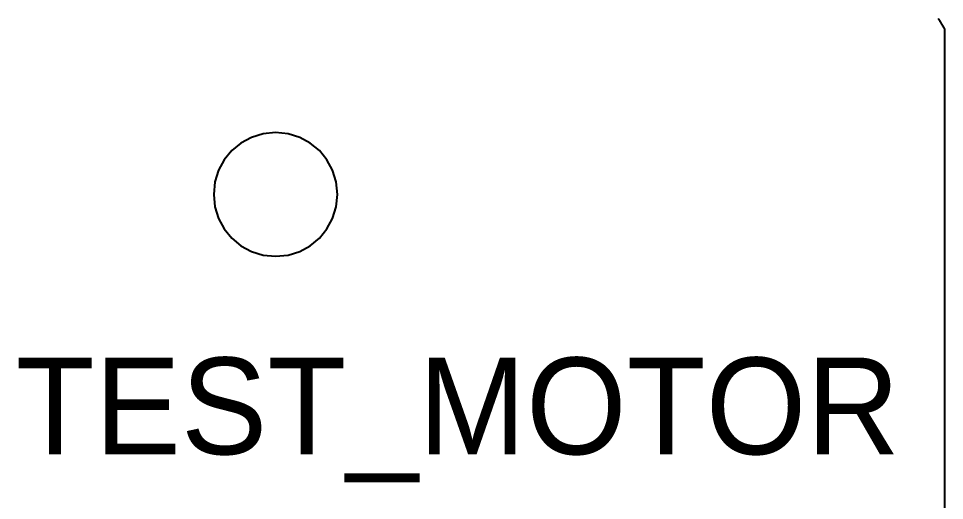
# Model space of a CAD drawing. Header units: millimetres. Extents: x 0 to 2438, y 0 to 1219.
# Drawn here: x 939.98 to 963.91, y 159.25 to 171.71 of the extents above; entities that cross this region are included whole.
import ezdxf

# ---------------------------------------------------------------- set-up
doc = ezdxf.new("R2010")
doc.units = ezdxf.units.MM
doc.layers.add('LABEL_DO_NOT_CUT', color=3, linetype='Continuous')
doc.layers.add('TEST_CUT_FIRST', color=1, linetype='Continuous')

msp = doc.modelspace()

# ---------------------------------------------------------------- linework, layer by layer
at = {"layer": 'TEST_CUT_FIRST'}
msp.add_lwpolyline([(963.745, 171.713), (963.747, 171.709), (963.75, 171.705), (963.752, 171.701), (963.754, 171.697), (963.757, 171.693), (963.759, 171.689), (963.762, 171.686), (963.764, 171.682), (963.766, 171.678), (963.769, 171.674), (963.771, 171.67), (963.774, 171.666), (963.776, 171.662), (963.778, 171.658), (963.781, 171.654), (963.783, 171.65), (963.786, 171.646), (963.788, 171.642), (963.79, 171.638), (963.793, 171.634), (963.795, 171.631), (963.797, 171.627), (963.8, 171.623), (963.802, 171.619), (963.805, 171.615), (963.807, 171.611), (963.809, 171.607), (963.812, 171.603), (963.814, 171.599), (963.817, 171.595), (963.819, 171.591), (963.821, 171.587), (963.824, 171.583), (963.826, 171.579), (963.828, 171.576), (963.831, 171.572), (963.833, 171.568), (963.836, 171.564), (963.838, 171.56), (963.84, 171.556), (963.843, 171.552), (963.845, 171.548), (963.847, 171.544), (963.85, 171.54), (963.852, 171.536), (963.855, 171.532), (963.857, 171.528), (963.859, 171.524), (963.862, 171.52), (963.864, 171.516), (963.866, 171.512), (963.869, 171.509), (963.871, 171.505), (963.873, 171.501), (963.876, 171.497), (963.878, 171.493), (963.881, 171.489), (963.883, 171.485), (963.885, 171.481), (963.888, 171.477), (963.89, 171.473), (963.892, 171.469), (963.895, 171.465), (963.897, 171.461), (963.899, 171.457), (963.902, 171.453), (963.904, 171.449), (963.907, 171.445), (963.907, 150.897)], dxfattribs=at)
msp.add_lwpolyline([(948.224, 167.167), (948.192, 167.489), (948.098, 167.79), (947.951, 168.061), (947.755, 168.298), (947.519, 168.494), (947.247, 168.641), (946.946, 168.734), (946.624, 168.767), (946.302, 168.734), (946.001, 168.641), (945.729, 168.494), (945.493, 168.298), (945.297, 168.061), (945.15, 167.79), (945.057, 167.489), (945.024, 167.167), (945.057, 166.844), (945.15, 166.544), (945.297, 166.272), (945.493, 166.036), (945.729, 165.84), (946.001, 165.693), (946.302, 165.599), (946.624, 165.567), (946.946, 165.599), (947.247, 165.693), (947.519, 165.84), (947.755, 166.036), (947.951, 166.272), (948.098, 166.544), (948.192, 166.844)], close=True, dxfattribs=at)

# ---------------------------------------------------------------- texts
at = {"layer": 'LABEL_DO_NOT_CUT'}
msp.add_text('TEST_MOTOR', height=2.5, dxfattribs=at).set_placement((939.907, 160.449))

doc.saveas('drawing.dxf')
